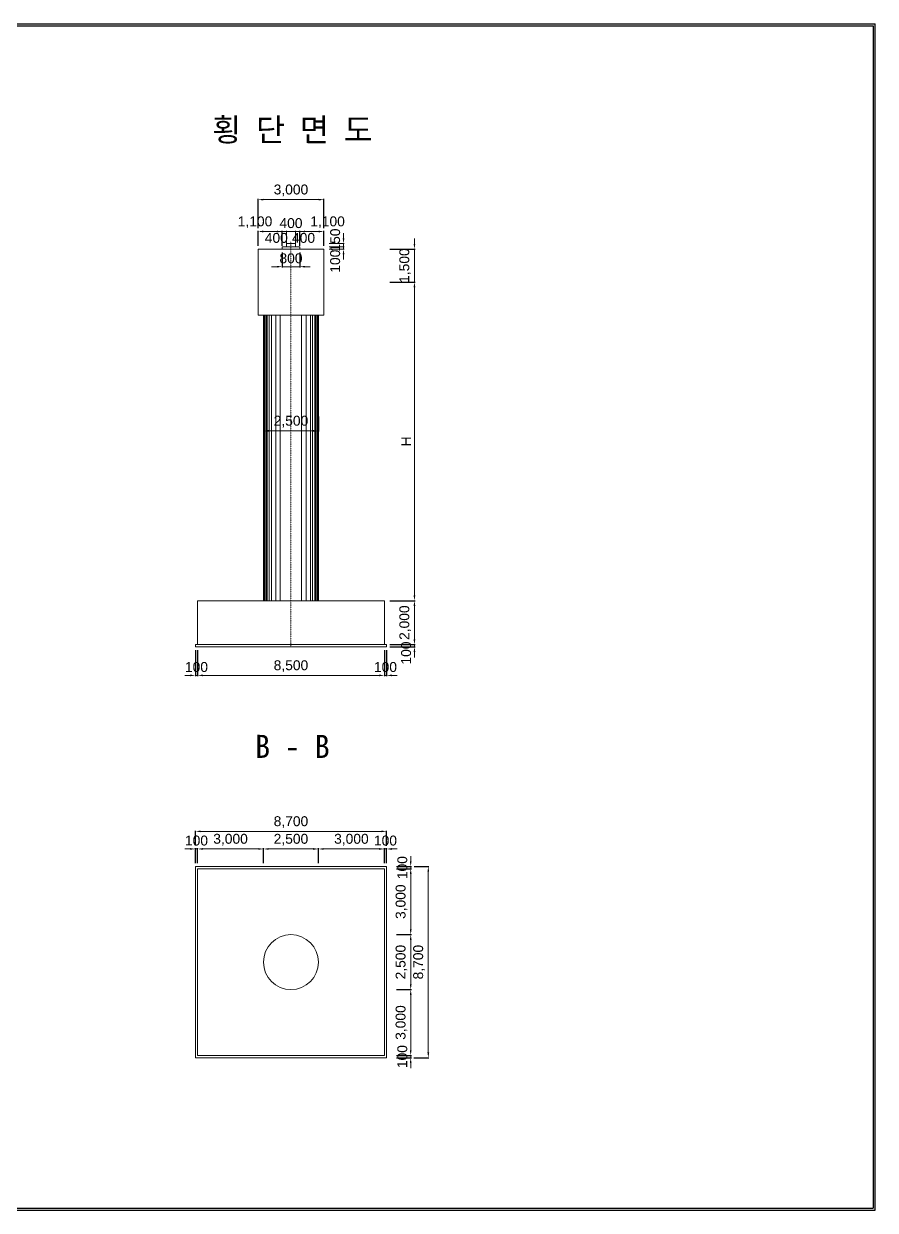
# Model space of a CAD drawing. Header units: metres. Extents: x 203254 to 280754, y 162515 to 216515.
# Drawn here: x 242004 to 280754, y 162515 to 216515 of the extents above; entities that cross this region are included whole.
import ezdxf
from ezdxf.enums import TextEntityAlignment as Align

# ---------------------------------------------------------------- set-up
doc = ezdxf.new("R2010")
doc.units = ezdxf.units.M
doc.header["$MEASUREMENT"] = 0
doc.linetypes.add('DGN Style 3', pattern=[0.059074, 0.042196, -0.016878])
doc.layers.get('Defpoints').update_dxf_attribs({"lineweight": 0})
for name, color, linetype, lineweight in [('A-DIM01', 1, 'Continuous', 0), ('Adojoint Line', 1, 'Continuous', 0), ('Concrete', 4, 'Continuous', 0), ('Shoe', 5, 'Continuous', 0), ('Text', 3, 'Continuous', 0)]:
    doc.layers.add(name, color=color, linetype=linetype, lineweight=lineweight)
doc.styles.get("Standard").update_dxf_attribs({"font": '', "height": 5})
doc.styles.add('style2', font='arial.ttf')
doc.styles.add('돋움', font='')
doc.styles.get('STANDARD').set_extended_font_data('GulimChe')
doc.styles.get('돋움').set_extended_font_data('Dotum')
doc.dimstyles.new('DIM01', dxfattribs={"dimtxt": 3.5, "dimasz": 0.8, "dimexe": 2, "dimexo": 10, "dimgap": 1.25, "dimtad": 1, "dimdec": 0, "dimzin": 0, "dimtxsty": '돋움', "dimcen": 0.09, "dimclrd": 1, "dimclre": 1, "dimclrt": 256, "dimadec": 0, "dimazin": 0, "dimtfac": 0.072, "dimtdec": 0, "dimtix": 1, "dimtmove": 2, "dimatfit": 3, "dimfxl": 1, "dimtolj": 1, "dimtzin": 0, "dimlwd": -1, "dimarcsym": 0})

# ---------------------------------------------------------------- blocks, each defined once
blk = doc.blocks.new('*D160')
at = {"layer": 'A-DIM01', "color": 1, "lineweight": -2}
for p, q in [((252664.828794, 206408.024311), (252664.828794, 207088.652448)), ((253764.828794, 206408.024311), (253764.828794, 207088.652448))]:
    blk.add_line(p, q, dxfattribs=at)
at = {"layer": 'A-DIM01', "color": 1}
blk.add_line((253524.828794, 207058.652448), (252904.828794, 207058.652448), dxfattribs=at)
for points in [[(252904.828794, 207098.652448), (252904.828794, 207018.652448), (252664.828794, 207058.652448)], [(253524.828794, 207098.652448), (253524.828794, 207018.652448), (253764.828794, 207058.652448)]]:
    blk.add_solid(points, dxfattribs=at)
at = {"layer": 'Defpoints', "color": 0}
for p in [(252664.828794, 207058.652448), (252664.828794, 206258.024311), (253764.828794, 206258.024311)]:
    blk.add_point(p, dxfattribs=at)
at = {"layer": 'A-DIM01', "color": 7, "insert": (252529.920258, 207479.082188), "char_height": 450, "attachment_point": 5, "style": 'style2'}
blk.add_mtext('\\A1;1,100', dxfattribs=at)
blk = doc.blocks.new('*D162')
at = {"layer": 'A-DIM01', "color": 1, "lineweight": -2}
for p, q in [((252664.953794, 207208.652448), (252664.953794, 208539.408721)), ((255664.828794, 207210.256614), (255664.828794, 208539.408721))]:
    blk.add_line(p, q, dxfattribs=at)
at = {"layer": 'A-DIM01', "color": 1}
blk.add_line((255424.828794, 208509.408721), (252904.953794, 208509.408721), dxfattribs=at)
for points in [[(252904.953794, 208549.408721), (252904.953794, 208469.408721), (252664.953794, 208509.408721)], [(255424.828794, 208549.408721), (255424.828794, 208469.408721), (255664.828794, 208509.408721)]]:
    blk.add_solid(points, dxfattribs=at)
at = {"layer": 'Defpoints', "color": 0}
for p in [(252664.953794, 208509.408721), (252664.953794, 207058.652448), (255664.828794, 207060.256614)]:
    blk.add_point(p, dxfattribs=at)
at = {"layer": 'A-DIM01', "color": 7, "insert": (254164.891294, 208929.838462), "char_height": 450, "attachment_point": 5, "style": 'style2'}
blk.add_mtext('\\A1;3,000', dxfattribs=at)
blk = doc.blocks.new('*D164')
at = {"layer": 'A-DIM01', "color": 1, "lineweight": -2}
for p, q in [((253764.828794, 206108.024311), (253764.828794, 205427.896174)), ((254564.828794, 206108.024311), (254564.828794, 205427.896174))]:
    blk.add_line(p, q, dxfattribs=at)
at = {"layer": 'A-DIM01', "color": 1}
for p, q in [((253524.828794, 205457.896174), (253284.828794, 205457.896174)), ((253764.828794, 205457.896174), (254564.828794, 205457.896174)), ((254804.828794, 205457.896174), (255044.828794, 205457.896174))]:
    blk.add_line(p, q, dxfattribs=at)
for points in [[(253524.828794, 205497.896174), (253524.828794, 205417.896174), (253764.828794, 205457.896174)], [(254804.828794, 205497.896174), (254804.828794, 205417.896174), (254564.828794, 205457.896174)]]:
    blk.add_solid(points, dxfattribs=at)
at = {"layer": 'Defpoints', "color": 0}
for p in [(253764.828794, 206258.024311), (254564.828794, 206258.024311), (254564.828794, 205457.896174)]:
    blk.add_point(p, dxfattribs=at)
at = {"layer": 'A-DIM01', "color": 7, "insert": (254164.828794, 205837.654019), "char_height": 450, "attachment_point": 5, "style": 'style2'}
blk.add_mtext('\\A1;800', dxfattribs=at)
blk = doc.blocks.new('*D166')
at = {"layer": 'A-DIM01', "color": 1, "lineweight": -2}
for p, q in [((254564.828794, 206408.024311), (254564.828794, 207088.652448)), ((255664.828794, 206408.024311), (255664.828794, 207088.652448))]:
    blk.add_line(p, q, dxfattribs=at)
at = {"layer": 'A-DIM01', "color": 1}
blk.add_line((255424.828794, 207058.652448), (254804.828794, 207058.652448), dxfattribs=at)
for points in [[(254804.828794, 207098.652448), (254804.828794, 207018.652448), (254564.828794, 207058.652448)], [(255424.828794, 207098.652448), (255424.828794, 207018.652448), (255664.828794, 207058.652448)]]:
    blk.add_solid(points, dxfattribs=at)
at = {"layer": 'Defpoints', "color": 0}
for p in [(254564.828794, 207058.652448), (254564.828794, 206258.024311), (255664.828794, 206258.024311)]:
    blk.add_point(p, dxfattribs=at)
at = {"layer": 'A-DIM01', "color": 7, "insert": (255829.920258, 207479.082188), "char_height": 450, "attachment_point": 5, "style": 'style2'}
blk.add_mtext('\\A1;1,100', dxfattribs=at)
blk = doc.blocks.new('*D168')
at = {"layer": 'A-DIM01', "color": 1, "lineweight": -2}
for p, q in [((252914.828794, 198635.541399), (252914.828794, 197955.413262)), ((255414.828794, 198635.541399), (255414.828794, 197955.413262))]:
    blk.add_line(p, q, dxfattribs=at)
at = {"layer": 'A-DIM01', "color": 1}
blk.add_line((253154.828794, 197985.413262), (255174.828794, 197985.413262), dxfattribs=at)
for points in [[(253154.828794, 198025.413262), (253154.828794, 197945.413262), (252914.828794, 197985.413262)], [(255174.828794, 198025.413262), (255174.828794, 197945.413262), (255414.828794, 197985.413262)]]:
    blk.add_solid(points, dxfattribs=at)
at = {"layer": 'Defpoints', "color": 0}
for p in [(252914.828794, 198785.541399), (255414.828794, 198785.541399), (255414.828794, 197985.413262)]:
    blk.add_point(p, dxfattribs=at)
at = {"layer": 'A-DIM01', "color": 7, "insert": (254164.828794, 198405.843003), "char_height": 450, "attachment_point": 5, "style": 'style2'}
blk.add_mtext('\\A1;2,500', dxfattribs=at)
blk = doc.blocks.new('*D170')
at = {"layer": 'A-DIM01', "color": 1}
for p, q in [((259783.223746, 206498.024311), (259783.223746, 206738.024311)), ((259783.223746, 204758.024311), (259783.223746, 206258.024311)), ((259783.223746, 204518.024311), (259783.223746, 204278.024311))]:
    blk.add_line(p, q, dxfattribs=at)
at = {"layer": 'A-DIM01', "color": 1, "lineweight": -2}
for p, q in [((258664.828794, 206258.024311), (259813.223746, 206258.024311)), ((258664.828794, 204758.024311), (259813.223746, 204758.024311))]:
    blk.add_line(p, q, dxfattribs=at)
at = {"layer": 'A-DIM01', "color": 1}
for points in [[(259743.223746, 206498.024311), (259823.223746, 206498.024311), (259783.223746, 206258.024311)], [(259743.223746, 204518.024311), (259823.223746, 204518.024311), (259783.223746, 204758.024311)]]:
    blk.add_solid(points, dxfattribs=at)
at = {"layer": 'Defpoints', "color": 0}
for p in [(258514.828794, 206258.024311), (259783.223746, 206258.024311), (258514.828794, 204758.024311)]:
    blk.add_point(p, dxfattribs=at)
at = {"layer": 'A-DIM01', "color": 7, "insert": (259362.794005, 205508.024311), "char_height": 450, "attachment_point": 5, "rotation": 90, "style": 'style2'}
blk.add_mtext('\\A1;1,500', dxfattribs=at)
blk = doc.blocks.new('*D172')
at = {"layer": 'A-DIM01', "color": 1, "lineweight": -2}
for p, q in [((259133.095609, 204758.024311), (259813.723746, 204758.024311)), ((258664.828794, 190258.024311), (259813.723746, 190258.024311))]:
    blk.add_line(p, q, dxfattribs=at)
at = {"layer": 'A-DIM01', "color": 1}
blk.add_line((259783.723746, 190498.024311), (259783.723746, 204518.024311), dxfattribs=at)
for points in [[(259743.723746, 204518.024311), (259823.723746, 204518.024311), (259783.723746, 204758.024311)], [(259743.723746, 190498.024311), (259823.723746, 190498.024311), (259783.723746, 190258.024311)]]:
    blk.add_solid(points, dxfattribs=at)
at = {"layer": 'Defpoints', "color": 0}
for p in [(258983.095609, 204758.024311), (259783.723746, 204758.024311), (258514.828794, 190258.024311)]:
    blk.add_point(p, dxfattribs=at)
at = {"layer": 'A-DIM01', "color": 7, "insert": (259408.723746, 197508.024311), "char_height": 450, "attachment_point": 5, "rotation": 90, "style": 'style2'}
blk.add_mtext('\\A1;H', dxfattribs=at)
blk = doc.blocks.new('*D174')
at = {"layer": 'A-DIM01', "color": 1, "lineweight": -2}
for p, q in [((258664.828794, 190258.024311), (259814.223746, 190258.024311)), ((258664.828794, 188258.024311), (259814.223746, 188258.024311))]:
    blk.add_line(p, q, dxfattribs=at)
at = {"layer": 'A-DIM01', "color": 1}
blk.add_line((259784.223746, 188498.024311), (259784.223746, 190018.024311), dxfattribs=at)
for points in [[(259744.223746, 190018.024311), (259824.223746, 190018.024311), (259784.223746, 190258.024311)], [(259744.223746, 188498.024311), (259824.223746, 188498.024311), (259784.223746, 188258.024311)]]:
    blk.add_solid(points, dxfattribs=at)
at = {"layer": 'Defpoints', "color": 0}
for p in [(258514.828794, 190258.024311), (259784.223746, 190258.024311), (258514.828794, 188258.024311)]:
    blk.add_point(p, dxfattribs=at)
at = {"layer": 'A-DIM01', "color": 7, "insert": (259363.794005, 189258.024311), "char_height": 450, "attachment_point": 5, "rotation": 90, "style": 'style2'}
blk.add_mtext('\\A1;2,000', dxfattribs=at)
blk = doc.blocks.new('*D176')
at = {"layer": 'A-DIM01', "color": 1}
for p, q in [((259784.223746, 188498.024311), (259784.223746, 188738.024311)), ((259784.223746, 188158.024311), (259784.223746, 188258.024311)), ((259784.223746, 187918.024311), (259784.223746, 187678.024311))]:
    blk.add_line(p, q, dxfattribs=at)
at = {"layer": 'A-DIM01', "color": 1, "lineweight": -2}
for p, q in [((258664.828794, 188258.024311), (259814.223746, 188258.024311)), ((258664.828794, 188158.024311), (259814.223746, 188158.024311))]:
    blk.add_line(p, q, dxfattribs=at)
at = {"layer": 'A-DIM01', "color": 1}
for points in [[(259744.223746, 188498.024311), (259824.223746, 188498.024311), (259784.223746, 188258.024311)], [(259744.223746, 187918.024311), (259824.223746, 187918.024311), (259784.223746, 188158.024311)]]:
    blk.add_solid(points, dxfattribs=at)
at = {"layer": 'Defpoints', "color": 0}
for p in [(258514.828794, 188258.024311), (258514.828794, 188158.024311), (259784.223746, 188258.024311)]:
    blk.add_point(p, dxfattribs=at)
at = {"layer": 'A-DIM01', "color": 7, "insert": (259404.465901, 187876.121532), "char_height": 450, "attachment_point": 5, "rotation": 90, "style": 'style2'}
blk.add_mtext('\\A1;100', dxfattribs=at)
blk = doc.blocks.new('*D178')
at = {"layer": 'A-DIM01', "color": 1, "lineweight": -2}
for p, q in [((249814.828794, 188008.024311), (249814.828794, 186827.768037)), ((249914.828794, 188008.024311), (249914.828794, 186827.768037))]:
    blk.add_line(p, q, dxfattribs=at)
at = {"layer": 'A-DIM01', "color": 1}
for p, q in [((249574.828794, 186857.768037), (249334.828794, 186857.768037)), ((249814.828794, 186857.768037), (249914.828794, 186857.768037)), ((250154.828794, 186857.768037), (250394.828794, 186857.768037))]:
    blk.add_line(p, q, dxfattribs=at)
for points in [[(249574.828794, 186897.768037), (249574.828794, 186817.768037), (249814.828794, 186857.768037)], [(250154.828794, 186897.768037), (250154.828794, 186817.768037), (249914.828794, 186857.768037)]]:
    blk.add_solid(points, dxfattribs=at)
at = {"layer": 'Defpoints', "color": 0}
for p in [(249814.828794, 188158.024311), (249914.828794, 188158.024311), (249914.828794, 186857.768037)]:
    blk.add_point(p, dxfattribs=at)
at = {"layer": 'A-DIM01', "color": 7, "insert": (249864.828794, 187237.525882), "char_height": 450, "attachment_point": 5, "style": 'style2'}
blk.add_mtext('\\A1;100', dxfattribs=at)
blk = doc.blocks.new('*D180')
at = {"layer": 'A-DIM01', "color": 1, "lineweight": -2}
for p, q in [((258414.828794, 188008.024311), (258414.828794, 186827.768037)), ((258514.828794, 188008.024311), (258514.828794, 186827.768037))]:
    blk.add_line(p, q, dxfattribs=at)
at = {"layer": 'A-DIM01', "color": 1}
for p, q in [((258174.828794, 186857.768037), (257934.828794, 186857.768037)), ((258414.828794, 186857.768037), (258514.828794, 186857.768037)), ((258754.828794, 186857.768037), (258994.828794, 186857.768037))]:
    blk.add_line(p, q, dxfattribs=at)
for points in [[(258174.828794, 186897.768037), (258174.828794, 186817.768037), (258414.828794, 186857.768037)], [(258754.828794, 186897.768037), (258754.828794, 186817.768037), (258514.828794, 186857.768037)]]:
    blk.add_solid(points, dxfattribs=at)
at = {"layer": 'Defpoints', "color": 0}
for p in [(258414.828794, 188158.024311), (258514.828794, 188158.024311), (258514.828794, 186857.768037)]:
    blk.add_point(p, dxfattribs=at)
at = {"layer": 'A-DIM01', "color": 7, "insert": (258464.828794, 187237.525882), "char_height": 450, "attachment_point": 5, "style": 'style2'}
blk.add_mtext('\\A1;100', dxfattribs=at)
blk = doc.blocks.new('*D182')
at = {"layer": 'A-DIM01', "color": 1, "lineweight": -2}
for p, q in [((249914.828794, 188008.024311), (249914.828794, 186827.768037)), ((258414.828794, 188008.024311), (258414.828794, 186827.768037))]:
    blk.add_line(p, q, dxfattribs=at)
at = {"layer": 'A-DIM01', "color": 1}
blk.add_line((250154.828794, 186857.768037), (258174.828794, 186857.768037), dxfattribs=at)
for points in [[(250154.828794, 186897.768037), (250154.828794, 186817.768037), (249914.828794, 186857.768037)], [(258174.828794, 186897.768037), (258174.828794, 186817.768037), (258414.828794, 186857.768037)]]:
    blk.add_solid(points, dxfattribs=at)
at = {"layer": 'Defpoints', "color": 0}
for p in [(249914.828794, 188158.024311), (258414.828794, 188158.024311), (258414.828794, 186857.768037)]:
    blk.add_point(p, dxfattribs=at)
at = {"layer": 'A-DIM01', "color": 7, "insert": (254164.828794, 187278.197778), "char_height": 450, "attachment_point": 5, "style": 'style2'}
blk.add_mtext('\\A1;8,500', dxfattribs=at)
blk = doc.blocks.new('*D208')
at = {"layer": 'A-DIM01', "color": 1}
for p, q in [((249574.828794, 178958.652448), (249334.828794, 178958.652448)), ((249914.828794, 178958.652448), (249814.828794, 178958.652448)), ((250154.828794, 178958.652448), (250394.828794, 178958.652448))]:
    blk.add_line(p, q, dxfattribs=at)
at = {"layer": 'A-DIM01', "color": 1, "lineweight": -2}
for p, q in [((249814.828794, 178308.024311), (249814.828794, 178988.652448)), ((249914.828794, 178308.524311), (249914.828794, 178988.652448))]:
    blk.add_line(p, q, dxfattribs=at)
at = {"layer": 'A-DIM01', "color": 1}
for points in [[(249574.828794, 178998.652448), (249574.828794, 178918.652448), (249814.828794, 178958.652448)], [(250154.828794, 178998.652448), (250154.828794, 178918.652448), (249914.828794, 178958.652448)]]:
    blk.add_solid(points, dxfattribs=at)
at = {"layer": 'Defpoints', "color": 0}
for p in [(249814.828794, 178958.652448), (249814.828794, 178158.024311), (249914.828794, 178158.524311)]:
    blk.add_point(p, dxfattribs=at)
at = {"layer": 'A-DIM01', "color": 7, "insert": (249864.828794, 179338.410292), "char_height": 450, "attachment_point": 5, "style": 'style2'}
blk.add_mtext('\\A1;100', dxfattribs=at)
blk = doc.blocks.new('*D210')
at = {"layer": 'A-DIM01', "color": 1}
for p, q in [((258174.828794, 178958.152448), (257934.828794, 178958.152448)), ((258514.828794, 178958.152448), (258414.828794, 178958.152448)), ((258754.828794, 178958.152448), (258994.828794, 178958.152448))]:
    blk.add_line(p, q, dxfattribs=at)
at = {"layer": 'A-DIM01', "color": 1, "lineweight": -2}
for p, q in [((258414.828794, 178307.524311), (258414.828794, 178988.152448)), ((258514.828794, 178308.024311), (258514.828794, 178988.152448))]:
    blk.add_line(p, q, dxfattribs=at)
at = {"layer": 'A-DIM01', "color": 1}
for points in [[(258174.828794, 178998.152448), (258174.828794, 178918.152448), (258414.828794, 178958.152448)], [(258754.828794, 178998.152448), (258754.828794, 178918.152448), (258514.828794, 178958.152448)]]:
    blk.add_solid(points, dxfattribs=at)
at = {"layer": 'Defpoints', "color": 0}
for p in [(258414.828794, 178958.152448), (258414.828794, 178157.524311), (258514.828794, 178158.024311)]:
    blk.add_point(p, dxfattribs=at)
at = {"layer": 'A-DIM01', "color": 7, "insert": (258464.828794, 179337.910292), "char_height": 450, "attachment_point": 5, "style": 'style2'}
blk.add_mtext('\\A1;100', dxfattribs=at)
blk = doc.blocks.new('*D212')
at = {"layer": 'A-DIM01', "color": 1, "lineweight": -2}
for p, q in [((249914.828794, 178308.524311), (249914.828794, 178989.152448)), ((252914.828794, 178308.024311), (252914.828794, 178989.152448))]:
    blk.add_line(p, q, dxfattribs=at)
at = {"layer": 'A-DIM01', "color": 1}
blk.add_line((252674.828794, 178959.152448), (250154.828794, 178959.152448), dxfattribs=at)
for points in [[(250154.828794, 178999.152448), (250154.828794, 178919.152448), (249914.828794, 178959.152448)], [(252674.828794, 178999.152448), (252674.828794, 178919.152448), (252914.828794, 178959.152448)]]:
    blk.add_solid(points, dxfattribs=at)
at = {"layer": 'Defpoints', "color": 0}
for p in [(249914.828794, 178959.152448), (249914.828794, 178158.524311), (252914.828794, 178158.024311)]:
    blk.add_point(p, dxfattribs=at)
at = {"layer": 'A-DIM01', "color": 7, "insert": (251414.828794, 179379.582188), "char_height": 450, "attachment_point": 5, "style": 'style2'}
blk.add_mtext('\\A1;3,000', dxfattribs=at)
blk = doc.blocks.new('*D214')
at = {"layer": 'A-DIM01', "color": 1, "lineweight": -2}
for p, q in [((249814.828794, 179108.652448), (249814.828794, 179789.280584)), ((258514.828794, 179108.152448), (258514.828794, 179789.280584))]:
    blk.add_line(p, q, dxfattribs=at)
at = {"layer": 'A-DIM01', "color": 1}
blk.add_line((258274.828794, 179759.280584), (250054.828794, 179759.280584), dxfattribs=at)
for points in [[(250054.828794, 179799.280584), (250054.828794, 179719.280584), (249814.828794, 179759.280584)], [(258274.828794, 179799.280584), (258274.828794, 179719.280584), (258514.828794, 179759.280584)]]:
    blk.add_solid(points, dxfattribs=at)
at = {"layer": 'Defpoints', "color": 0}
for p in [(249814.828794, 179759.280584), (249814.828794, 178958.652448), (258514.828794, 178958.152448)]:
    blk.add_point(p, dxfattribs=at)
at = {"layer": 'A-DIM01', "color": 7, "insert": (254164.828794, 180179.710325), "char_height": 450, "attachment_point": 5, "style": 'style2'}
blk.add_mtext('\\A1;8,700', dxfattribs=at)
blk = doc.blocks.new('*D216')
at = {"layer": 'A-DIM01', "color": 1, "lineweight": -2}
for p, q in [((252914.828794, 178308.024311), (252914.828794, 178988.652448)), ((255414.828794, 178308.024311), (255414.828794, 178988.652448))]:
    blk.add_line(p, q, dxfattribs=at)
at = {"layer": 'A-DIM01', "color": 1}
blk.add_line((255174.828794, 178958.652448), (253154.828794, 178958.652448), dxfattribs=at)
for points in [[(253154.828794, 178998.652448), (253154.828794, 178918.652448), (252914.828794, 178958.652448)], [(255174.828794, 178998.652448), (255174.828794, 178918.652448), (255414.828794, 178958.652448)]]:
    blk.add_solid(points, dxfattribs=at)
at = {"layer": 'Defpoints', "color": 0}
for p in [(252914.828794, 178958.652448), (252914.828794, 178158.024311), (255414.828794, 178158.024311)]:
    blk.add_point(p, dxfattribs=at)
at = {"layer": 'A-DIM01', "color": 7, "insert": (254164.828794, 179379.082188), "char_height": 450, "attachment_point": 5, "style": 'style2'}
blk.add_mtext('\\A1;2,500', dxfattribs=at)
blk = doc.blocks.new('*D218')
at = {"layer": 'A-DIM01', "color": 1, "lineweight": -2}
for p, q in [((255414.828794, 178308.024311), (255414.828794, 178988.652448)), ((258414.828794, 178307.524311), (258414.828794, 178988.652448))]:
    blk.add_line(p, q, dxfattribs=at)
at = {"layer": 'A-DIM01', "color": 1}
blk.add_line((258174.828794, 178958.652448), (255654.828794, 178958.652448), dxfattribs=at)
for points in [[(255654.828794, 178998.652448), (255654.828794, 178918.652448), (255414.828794, 178958.652448)], [(258174.828794, 178998.652448), (258174.828794, 178918.652448), (258414.828794, 178958.652448)]]:
    blk.add_solid(points, dxfattribs=at)
at = {"layer": 'Defpoints', "color": 0}
for p in [(255414.828794, 178958.652448), (255414.828794, 178158.024311), (258414.828794, 178157.524311)]:
    blk.add_point(p, dxfattribs=at)
at = {"layer": 'A-DIM01', "color": 7, "insert": (256914.828794, 179379.082188), "char_height": 450, "attachment_point": 5, "style": 'style2'}
blk.add_mtext('\\A1;3,000', dxfattribs=at)
blk = doc.blocks.new('*D220')
at = {"layer": 'A-DIM01', "color": 1}
for p, q in [((259613.788215, 178398.024311), (259613.788215, 178638.024311)), ((259613.788215, 178058.024311), (259613.788215, 178158.024311)), ((259613.788215, 177818.024311), (259613.788215, 177578.024311))]:
    blk.add_line(p, q, dxfattribs=at)
at = {"layer": 'A-DIM01', "color": 1, "lineweight": -2}
for p, q in [((258963.160078, 178158.024311), (259643.788215, 178158.024311)), ((258963.660078, 178058.024311), (259643.788215, 178058.024311))]:
    blk.add_line(p, q, dxfattribs=at)
at = {"layer": 'A-DIM01', "color": 1}
for points in [[(259573.788215, 178398.024311), (259653.788215, 178398.024311), (259613.788215, 178158.024311)], [(259573.788215, 177818.024311), (259653.788215, 177818.024311), (259613.788215, 178058.024311)]]:
    blk.add_solid(points, dxfattribs=at)
at = {"layer": 'Defpoints', "color": 0}
for p in [(258813.160078, 178158.024311), (258813.660078, 178058.024311), (259613.788215, 178158.024311)]:
    blk.add_point(p, dxfattribs=at)
at = {"layer": 'A-DIM01', "color": 7, "insert": (259234.03037, 178108.024311), "char_height": 450, "attachment_point": 5, "rotation": 90, "style": 'style2'}
blk.add_mtext('\\A1;100', dxfattribs=at)
blk = doc.blocks.new('*D222')
at = {"layer": 'A-DIM01', "color": 1}
for p, q in [((259613.288215, 169798.024311), (259613.288215, 170038.024311)), ((259613.288215, 169458.024311), (259613.288215, 169558.024311)), ((259613.288215, 169218.024311), (259613.288215, 168978.024311))]:
    blk.add_line(p, q, dxfattribs=at)
at = {"layer": 'A-DIM01', "color": 1, "lineweight": -2}
for p, q in [((258962.660078, 169558.024311), (259643.288215, 169558.024311)), ((258963.160078, 169458.024311), (259643.288215, 169458.024311))]:
    blk.add_line(p, q, dxfattribs=at)
at = {"layer": 'A-DIM01', "color": 1}
for points in [[(259573.288215, 169798.024311), (259653.288215, 169798.024311), (259613.288215, 169558.024311)], [(259573.288215, 169218.024311), (259653.288215, 169218.024311), (259613.288215, 169458.024311)]]:
    blk.add_solid(points, dxfattribs=at)
at = {"layer": 'Defpoints', "color": 0}
for p in [(258812.660078, 169558.024311), (258813.160078, 169458.024311), (259613.288215, 169558.024311)]:
    blk.add_point(p, dxfattribs=at)
at = {"layer": 'A-DIM01', "color": 7, "insert": (259233.53037, 169508.024311), "char_height": 450, "attachment_point": 5, "rotation": 90, "style": 'style2'}
blk.add_mtext('\\A1;100', dxfattribs=at)
blk = doc.blocks.new('*D224')
at = {"layer": 'A-DIM01', "color": 1, "lineweight": -2}
for p, q in [((258963.660078, 178058.024311), (259644.288215, 178058.024311)), ((258963.160078, 175058.024311), (259644.288215, 175058.024311))]:
    blk.add_line(p, q, dxfattribs=at)
at = {"layer": 'A-DIM01', "color": 1}
blk.add_line((259614.288215, 175298.024311), (259614.288215, 177818.024311), dxfattribs=at)
for points in [[(259574.288215, 177818.024311), (259654.288215, 177818.024311), (259614.288215, 178058.024311)], [(259574.288215, 175298.024311), (259654.288215, 175298.024311), (259614.288215, 175058.024311)]]:
    blk.add_solid(points, dxfattribs=at)
at = {"layer": 'Defpoints', "color": 0}
for p in [(258813.660078, 178058.024311), (259614.288215, 178058.024311), (258813.160078, 175058.024311)]:
    blk.add_point(p, dxfattribs=at)
at = {"layer": 'A-DIM01', "color": 7, "insert": (259193.858474, 176558.024311), "char_height": 450, "attachment_point": 5, "rotation": 90, "style": 'style2'}
blk.add_mtext('\\A1;3,000', dxfattribs=at)
blk = doc.blocks.new('*D226')
at = {"layer": 'A-DIM01', "color": 1, "lineweight": -2}
for p, q in [((259763.788215, 178158.024311), (260444.416351, 178158.024311)), ((259763.288215, 169458.024311), (260444.416351, 169458.024311))]:
    blk.add_line(p, q, dxfattribs=at)
at = {"layer": 'A-DIM01', "color": 1}
blk.add_line((260414.416351, 169698.024311), (260414.416351, 177918.024311), dxfattribs=at)
for points in [[(260374.416351, 177918.024311), (260454.416351, 177918.024311), (260414.416351, 178158.024311)], [(260374.416351, 169698.024311), (260454.416351, 169698.024311), (260414.416351, 169458.024311)]]:
    blk.add_solid(points, dxfattribs=at)
at = {"layer": 'Defpoints', "color": 0}
for p in [(259613.788215, 178158.024311), (260414.416351, 178158.024311), (259613.288215, 169458.024311)]:
    blk.add_point(p, dxfattribs=at)
at = {"layer": 'A-DIM01', "color": 7, "insert": (259993.986611, 173808.024311), "char_height": 450, "attachment_point": 5, "rotation": 90, "style": 'style2'}
blk.add_mtext('\\A1;8,700', dxfattribs=at)
blk = doc.blocks.new('*D228')
at = {"layer": 'A-DIM01', "color": 1, "lineweight": -2}
for p, q in [((258963.160078, 175058.024311), (259643.788215, 175058.024311)), ((258963.160078, 172558.024311), (259643.788215, 172558.024311))]:
    blk.add_line(p, q, dxfattribs=at)
at = {"layer": 'A-DIM01', "color": 1}
blk.add_line((259613.788215, 172798.024311), (259613.788215, 174818.024311), dxfattribs=at)
for points in [[(259573.788215, 174818.024311), (259653.788215, 174818.024311), (259613.788215, 175058.024311)], [(259573.788215, 172798.024311), (259653.788215, 172798.024311), (259613.788215, 172558.024311)]]:
    blk.add_solid(points, dxfattribs=at)
at = {"layer": 'Defpoints', "color": 0}
for p in [(258813.160078, 175058.024311), (259613.788215, 175058.024311), (258813.160078, 172558.024311)]:
    blk.add_point(p, dxfattribs=at)
at = {"layer": 'A-DIM01', "color": 7, "insert": (259193.358474, 173808.024311), "char_height": 450, "attachment_point": 5, "rotation": 90, "style": 'style2'}
blk.add_mtext('\\A1;2,500', dxfattribs=at)
blk = doc.blocks.new('*D230')
at = {"layer": 'A-DIM01', "color": 1, "lineweight": -2}
for p, q in [((258963.160078, 172558.024311), (259643.788215, 172558.024311)), ((258962.660078, 169558.024311), (259643.788215, 169558.024311))]:
    blk.add_line(p, q, dxfattribs=at)
at = {"layer": 'A-DIM01', "color": 1}
blk.add_line((259613.788215, 169798.024311), (259613.788215, 172318.024311), dxfattribs=at)
for points in [[(259573.788215, 172318.024311), (259653.788215, 172318.024311), (259613.788215, 172558.024311)], [(259573.788215, 169798.024311), (259653.788215, 169798.024311), (259613.788215, 169558.024311)]]:
    blk.add_solid(points, dxfattribs=at)
at = {"layer": 'Defpoints', "color": 0}
for p in [(258813.160078, 172558.024311), (259613.788215, 172558.024311), (258812.660078, 169558.024311)]:
    blk.add_point(p, dxfattribs=at)
at = {"layer": 'A-DIM01', "color": 7, "insert": (259193.358474, 171058.024311), "char_height": 450, "attachment_point": 5, "rotation": 90, "style": 'style2'}
blk.add_mtext('\\A1;3,000', dxfattribs=at)

msp = doc.modelspace()

# ---------------------------------------------------------------- linework, layer by layer
for p, q in [((203253.841377, 216515.136428), (280753.841377, 216515.136428)), ((203353.841377, 216415.136428), (280653.841377, 216415.136428)), ((280653.841377, 216415.136428), (280653.841377, 162615.136428)), ((280753.841377, 162515.136428), (280753.841377, 216515.136428)), ((203353.841377, 162615.136428), (280653.841377, 162615.136428)), ((203253.841377, 162515.136428), (280753.841377, 162515.136428))]:
    msp.add_line(p, q)
at = {"layer": 'A-DIM01', "color": 1}
for p, q in [((253724.828794, 207058.652448), (253484.828794, 207058.652448)), ((254564.828794, 207058.652448), (253764.828794, 207058.652448)), ((253964.828794, 206508.024311), (253964.828794, 207088.652448)), ((254364.828794, 206508.024311), (254364.828794, 207088.652448)), ((254604.828794, 207058.652448), (254844.828794, 207058.652448)), ((256556.81896, 206748.024311), (256556.81896, 206988.024311)), ((256556.81896, 206598.024311), (256556.81896, 206838.024311)), ((255906.690824, 206508.024311), (256586.81896, 206508.024311)), ((255906.690824, 206358.024311), (256586.81896, 206358.024311)), ((255906.690824, 206358.024311), (256586.81896, 206358.024311)), ((256556.81896, 206358.024311), (256556.81896, 206508.024311)), ((256556.81896, 206258.024311), (256556.81896, 206358.024311)), ((255906.690824, 206258.024311), (256586.81896, 206258.024311)), ((256556.81896, 206118.024311), (256556.81896, 205878.024311)), ((256556.81896, 206018.024311), (256556.81896, 205778.024311))]:
    msp.add_line(p, q, dxfattribs=at)
at = {"layer": 'A-DIM01', "color": 1, "extrusion": (0, 0, -1)}
for points in [[(-254084.828794, 207078.652448), (-254084.828794, 207038.652448), (-253964.828794, 207058.652448)], [(-254244.828794, 207078.652448), (-254244.828794, 207038.652448), (-254364.828794, 207058.652448)], [(-256516.81896, 206748.024311), (-256596.81896, 206748.024311), (-256556.81896, 206508.024311)], [(-256516.81896, 206018.024311), (-256596.81896, 206018.024311), (-256556.81896, 206258.024311)]]:
    msp.add_solid(points, dxfattribs=at)
at = {"layer": 'Adojoint Line', "linetype": 'DGN Style 3', "lineweight": 0}
msp.add_line((254164.828794, 188158.024311), (254164.828794, 206608.024311), dxfattribs=at)
at = {"layer": 'Concrete', "linetype": 'Continuous', "lineweight": 0}
for p, q in [((255663.828794, 206258.024311), (252665.828794, 206258.024311)), ((255663.828794, 206258.024311), (255664.828794, 206258.024311)), ((255664.828794, 206256.024311), (255664.828794, 204548.615194)), ((255664.828794, 204548.615194), (255664.828794, 203258.024311)), ((252914.828794, 203258.024311), (255414.828794, 203258.024311)), ((252919.828794, 203258.024311), (252919.828794, 196655.224342)), ((252924.828794, 196653.768033), (252924.828794, 203258.024311)), ((252929.828794, 203258.024311), (252929.828794, 196806.813263)), ((252979.828794, 203258.024311), (252979.828794, 196617.376621)), ((253029.828794, 190258.024311), (253029.828794, 203258.024311)), ((253079.828794, 203258.024311), (253079.828794, 195942.006699)), ((253179.828794, 190258.024311), (253179.828794, 203258.024311)), ((253279.828794, 203258.024311), (253279.828794, 196425.413249)), ((253479.828794, 190258.024311), (253479.828794, 203258.024311)), ((253679.828794, 203258.024311), (253679.828794, 196372.251918)), ((254649.828794, 203258.024311), (254649.828794, 196372.251918)), ((254849.828794, 190258.024311), (254849.828794, 203258.024311)), ((255049.828794, 203258.024311), (255049.828794, 196425.413249)), ((255149.828794, 190258.024311), (255149.828794, 203258.024311)), ((255249.828794, 203258.024311), (255249.828794, 195942.006699)), ((255299.828794, 190258.024311), (255299.828794, 203258.024311)), ((255349.828794, 203258.024311), (255349.828794, 196617.376621)), ((255399.828794, 203258.024311), (255399.828794, 196806.813263)), ((255404.828794, 196653.768033), (255404.828794, 203258.024311)), ((255409.828794, 203258.024311), (255409.828794, 196655.224342)), ((255663.828794, 203258.024311), (255664.828794, 203258.024311)), ((255664.828794, 203258.024311), (255666.828794, 203258.024311)), ((252954.828794, 199873.342537), (252954.828794, 201945.935675)), ((252954.828794, 195728.15626), (252954.828794, 199873.342537)), ((255374.828794, 195728.15626), (255374.828794, 199873.342537)), ((252919.828794, 196655.224342), (252919.828794, 193355.28131)), ((252924.828794, 190258.024311), (252924.828794, 196653.768033)), ((252929.828794, 196806.813263), (252929.828794, 193064.576051)), ((252979.828794, 196617.376621), (252979.828794, 190258.024311)), ((255349.828794, 196617.376621), (255349.828794, 190258.024311)), ((255399.828794, 196806.813263), (255399.828794, 193064.576051)), ((255404.828794, 190258.024311), (255404.828794, 196653.768033)), ((255409.828794, 196655.224342), (255409.828794, 193355.28131)), ((253279.828794, 196425.413249), (253279.828794, 193014.724579)), ((253679.828794, 196372.251918), (253679.828794, 190258.024311)), ((254649.828794, 196372.251918), (254649.828794, 190258.024311)), ((255049.828794, 196425.413249), (255049.828794, 193014.724579)), ((252954.828794, 192300.115554), (252954.828794, 195728.15626)), ((253079.828794, 195942.006699), (253079.828794, 190258.024311)), ((255249.828794, 195942.006699), (255249.828794, 190258.024311)), ((255374.828794, 192300.115554), (255374.828794, 195728.15626)), ((252919.828794, 193355.28131), (252919.828794, 191705.309794)), ((255409.828794, 193355.28131), (255409.828794, 191705.309794)), ((252929.828794, 193064.576051), (252929.828794, 191274.965497)), ((253279.828794, 193014.724579), (253279.828794, 190258.024311)), ((255049.828794, 193014.724579), (255049.828794, 190258.024311)), ((255399.828794, 193064.576051), (255399.828794, 191274.965497)), ((252954.828794, 190868.733991), (252954.828794, 192300.115554)), ((255374.828794, 190868.733991), (255374.828794, 192300.115554)), ((252919.828794, 191705.309794), (252919.828794, 190880.324036)), ((255409.828794, 191705.309794), (255409.828794, 190880.324036)), ((252929.828794, 191274.965497), (252929.828794, 190460.691791)), ((255399.828794, 191274.965497), (255399.828794, 190460.691791)), ((252919.828794, 190880.324036), (252919.828794, 190258.024311)), ((252954.828794, 190265.256028), (252954.828794, 190868.733991)), ((255374.828794, 190265.256028), (255374.828794, 190868.733991)), ((255409.828794, 190880.324036), (255409.828794, 190258.024311)), ((252929.828794, 190460.691791), (252929.828794, 190279.662018)), ((252929.828794, 190279.662018), (252929.828794, 190258.024311)), ((252954.828794, 190265.256028), (252954.828794, 190258.024311)), ((255374.828794, 190265.256028), (255374.828794, 190258.024311)), ((255399.828794, 190460.691791), (255399.828794, 190279.662018)), ((255399.828794, 190279.662018), (255399.828794, 190258.024311))]:
    msp.add_line(p, q, dxfattribs=at)
at = {"layer": 'Concrete'}
for p, q in [((254564.828794, 206258.024311), (253764.828794, 206258.024311)), ((258514.828794, 188258.024311), (249814.828794, 188258.024311)), ((249814.828794, 188258.024311), (249814.828794, 188158.024311)), ((249814.828794, 188158.024311), (258514.828794, 188158.024311)), ((258514.828794, 188158.024311), (258514.828794, 188258.024311)), ((249814.828794, 178158.024311), (258514.828794, 178158.024311)), ((249814.828794, 169458.024311), (249814.828794, 178158.024311)), ((249914.828794, 178058.024311), (258414.828794, 178058.024311)), ((249914.828794, 169558.024311), (249914.828794, 178058.024311)), ((258414.828794, 178058.024311), (258414.828794, 169558.024311)), ((258514.828794, 178158.024311), (258514.828794, 169458.024311)), ((258514.828794, 169458.024311), (249814.828794, 169458.024311)), ((258414.828794, 169558.024311), (249914.828794, 169558.024311))]:
    msp.add_line(p, q, dxfattribs=at)
at = {"layer": 'Concrete', "linetype": 'Continuous', "lineweight": 0, "flags": 128}
for points in [[(252665.828794, 206258.024311), (252664.828794, 206258.024311), (252664.828794, 206257.024311)], [(252664.828794, 206257.024311), (252664.828794, 203259.024311)], [(252665.828794, 206258.024311), (255663.828794, 206258.024311)], [(255664.828794, 206256.024311), (255664.828794, 206258.024311)], [(252665.828794, 203258.024311), (252664.828794, 203258.024311), (252664.828794, 203259.024311)], [(252665.828794, 203258.024311), (254164.828794, 203258.024311), (255663.828794, 203258.024311)], [(252914.828794, 203258.024311), (252914.828794, 190258.024311), (254649.828794, 190258.024311)], [(252914.828794, 199802.398928), (252914.828794, 203258.024311), (252929.828794, 203258.024311)], [(255409.828794, 190258.024311), (255414.828794, 190258.024311), (255414.828794, 203258.024311), (255399.828794, 203258.024311)], [(252919.828794, 190258.024311), (252914.828794, 190258.024311), (252914.828794, 199802.398928)], [(254164.828794, 190258.024311), (249914.828794, 190258.024311), (249914.828794, 188258.024311), (258414.828794, 188258.024311), (258414.828794, 190258.024311), (252914.828794, 190258.024311)], [(252924.828794, 190258.024311), (252919.828794, 190258.024311)], [(252929.828794, 190258.024311), (252924.828794, 190258.024311)], [(253279.828794, 190258.024311), (252929.828794, 190258.024311)], [(253679.828794, 190258.024311), (253279.828794, 190258.024311)], [(254649.828794, 190258.024311), (255049.828794, 190258.024311)], [(255049.828794, 190258.024311), (255399.828794, 190258.024311)], [(255399.828794, 190258.024311), (255404.828794, 190258.024311)], [(255404.828794, 190258.024311), (255409.828794, 190258.024311)]]:
    msp.add_lwpolyline(points, dxfattribs=at)
msp.add_lwpolyline([(249914.828794, 178158.024311), (249814.828794, 178158.024311), (249814.828794, 178158.024311), (249914.828794, 178158.024311), (249914.828794, 178158.024311)], close=True, dxfattribs=at)
at = {"layer": 'Concrete', "extrusion": (0, 0, -1)}
msp.add_arc((-254164.828794, 173808.024311), 1250, 0, 359.999994, dxfattribs=at)
at = {"layer": 'Shoe'}
for p, q in [((253764.828794, 206258.024311), (253764.828794, 206358.024311)), ((253764.828794, 206358.024311), (254564.828794, 206358.024311)), ((253964.828794, 206358.024311), (253964.828794, 206508.024311)), ((253964.828794, 206508.024311), (254364.828794, 206508.024311)), ((254364.828794, 206508.024311), (254364.828794, 206358.024311)), ((254564.828794, 206358.024311), (254564.828794, 206258.024311))]:
    msp.add_line(p, q, dxfattribs=at)

# ---------------------------------------------------------------- texts
at = {"layer": 'A-DIM01', "color": 7, "char_height": 450, "attachment_point": 5, "style": 'style2'}
for insert in [(254164.828794, 207438.410292), (253497.191655, 206765.489395), (254736.789515, 206765.489395)]:
    msp.add_mtext('\\A1;400', dxfattribs=dict(at, insert=insert))
at = {"layer": 'A-DIM01', "color": 7, "char_height": 450, "attachment_point": 5, "rotation": 90, "style": 'style2'}
for s, insert in [('\\A1;150', (256177.061116, 206670.89404)), ('\\A1;100', (256177.061116, 205708.537998))]:
    msp.add_mtext(s, dxfattribs=dict(at, insert=insert))
at = {"layer": 'Text'}
for s, p in [('횡 단 면 도', (254230.453757, 211163.342134)), ('B - B', (254230.453757, 183100.899025))]:
    msp.add_text(s, height=1050, rotation=359.939213, dxfattribs=at).set_placement(p, align=Align.CENTER)

# ---------------------------------------------------------------- dimensions: what is measured, and where the dimension line sits
at = {"layer": 'A-DIM01', "color": 1}
for base, p1, p2, angle, picture, middle in [((252664.953794, 208509.408721), (255664.828794, 207060.256614), (252664.953794, 207058.652448), 180, '*D162', (254164.891294, 208929.838462)), ((259783.223746, 206258.024311), (258514.828794, 204758.024311), (258514.828794, 206258.024311), 90, '*D170', (259362.794005, 205508.024311)), ((259784.223746, 190258.024311), (258514.828794, 188258.024311), (258514.828794, 190258.024311), 90, '*D174', (259363.794005, 189258.024311)), ((249814.828794, 179759.280584), (258514.828794, 178958.152448), (249814.828794, 178958.652448), 180, '*D214', (254164.828794, 180179.710325)), ((249814.828794, 178958.652448), (249914.828794, 178158.524311), (249814.828794, 178158.024311), 180, '*D208', (249864.828794, 179338.410292)), ((249914.828794, 178959.152448), (252914.828794, 178158.024311), (249914.828794, 178158.524311), 180, '*D212', (251414.828794, 179379.582188)), ((252914.828794, 178958.652448), (255414.828794, 178158.024311), (252914.828794, 178158.024311), 180, '*D216', (254164.828794, 179379.082188)), ((255414.828794, 178958.652448), (258414.828794, 178157.524311), (255414.828794, 178158.024311), 180, '*D218', (256914.828794, 179379.082188)), ((258414.828794, 178958.152448), (258514.828794, 178158.024311), (258414.828794, 178157.524311), 180, '*D210', (258464.828794, 179337.910292)), ((259613.788215, 178158.024311), (258813.660078, 178058.024311), (258813.160078, 178158.024311), 90, '*D220', (259234.03037, 178108.024311)), ((259614.288215, 178058.024311), (258813.160078, 175058.024311), (258813.660078, 178058.024311), 90, '*D224', (259193.858474, 176558.024311)), ((260414.416351, 178158.024311), (259613.288215, 169458.024311), (259613.788215, 178158.024311), 90, '*D226', (259993.986611, 173808.024311)), ((259613.788215, 175058.024311), (258813.160078, 172558.024311), (258813.160078, 175058.024311), 90, '*D228', (259193.358474, 173808.024311)), ((259613.788215, 172558.024311), (258812.660078, 169558.024311), (258813.160078, 172558.024311), 90, '*D230', (259193.358474, 171058.024311)), ((259613.288215, 169558.024311), (258813.160078, 169458.024311), (258812.660078, 169558.024311), 90, '*D222', (259233.53037, 169508.024311))]:
    dim = msp.add_linear_dim(base=base, p1=p1, p2=p2, angle=angle, dimstyle='DIM01', override={"dimscale": 30, "dimtxt": 15, "dimasz": 8, "dimexe": 1, "dimexo": 5, "dimgap": 5, "dimdsep": 46, "dimlunit": 6, "dimtxsty": 'style2', "dimclrt": 7}, dxfattribs=at)
    dim.commit()
    dim.dimension.update_dxf_attribs({"geometry": picture, "text_midpoint": middle})
for base, p1, p2, angle, picture, middle in [((252664.828794, 207058.652448), (253764.828794, 206258.024311), (252664.828794, 206258.024311), 180, '*D160', (252529.920258, 207479.082188)), ((254564.828794, 207058.652448), (255664.828794, 206258.024311), (254564.828794, 206258.024311), 180, '*D166', (255829.920258, 207479.082188)), ((259784.223746, 188258.024311), (258514.828794, 188158.024311), (258514.828794, 188258.024311), 90, '*D176', (259404.465901, 187876.121532))]:
    dim = msp.add_linear_dim(base=base, p1=p1, p2=p2, angle=angle, dimstyle='DIM01', override={"dimscale": 30, "dimtxt": 15, "dimasz": 8, "dimexe": 1, "dimexo": 5, "dimgap": 5, "dimdsep": 46, "dimlunit": 6, "dimtxsty": 'style2', "dimclrt": 7}, dxfattribs=at)
    dim.commit()
    dim.dimension.update_dxf_attribs({"geometry": picture, "text_midpoint": middle, "dimtype": 160})
for base, p1, p2, picture, middle in [((254564.828794, 205457.896174), (253764.828794, 206258.024311), (254564.828794, 206258.024311), '*D164', (254164.828794, 205837.654019)), ((255414.828794, 197985.413262), (252914.828794, 198785.541399), (255414.828794, 198785.541399), '*D168', (254164.828794, 198405.843003)), ((249914.828794, 186857.768037), (249814.828794, 188158.024311), (249914.828794, 188158.024311), '*D178', (249864.828794, 187237.525882)), ((258414.828794, 186857.768037), (249914.828794, 188158.024311), (258414.828794, 188158.024311), '*D182', (254164.828794, 187278.197778)), ((258514.828794, 186857.768037), (258414.828794, 188158.024311), (258514.828794, 188158.024311), '*D180', (258464.828794, 187237.525882))]:
    dim = msp.add_linear_dim(base=base, p1=p1, p2=p2, dimstyle='DIM01', override={"dimscale": 30, "dimtxt": 15, "dimasz": 8, "dimexe": 1, "dimexo": 5, "dimgap": 5, "dimdsep": 46, "dimlunit": 6, "dimtxsty": 'style2', "dimclrt": 7}, dxfattribs=at)
    dim.commit()
    dim.dimension.update_dxf_attribs({"geometry": picture, "text_midpoint": middle})
dim = msp.add_linear_dim(base=(259783.723746, 204758.024311), p1=(258514.828794, 190258.024311), p2=(258983.095609, 204758.024311), angle=90, text='H', dimstyle='DIM01', override={"dimscale": 30, "dimtxt": 15, "dimasz": 8, "dimexe": 1, "dimexo": 5, "dimgap": 5, "dimdsep": 46, "dimlunit": 6, "dimtxsty": 'style2', "dimclrt": 7}, dxfattribs=at)
dim.commit()
dim.dimension.update_dxf_attribs({"geometry": '*D172', "text_midpoint": (259408.723746, 197508.024311)})

doc.saveas('drawing.dxf')
